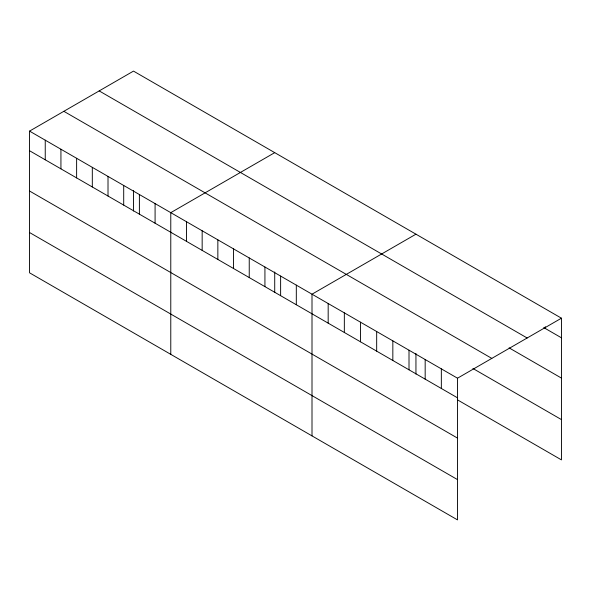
<?xml version="1.0" encoding="UTF-8"?>
<svg xmlns="http://www.w3.org/2000/svg" width="591" height="591" viewBox="0 0 591 591"><rect width="100%" height="100%" fill="white"/><g stroke="black" fill="none" stroke-linecap="round" stroke-linejoin="round"><path stroke-width="0.89" d="M29.55 131.113L457.508 378.196L457.508 519.895L29.55 272.813L29.55 131.113L133.492 71.105L561.45 318.187L561.45 459.887L457.515 399.878M274.719 152.648L170.777 212.657L170.777 354.349M415.946 234.184L312.004 294.192L312.004 435.885M457.508 378.196L561.45 318.187M543.742 327.584L561.45 337.808M99.192 90.911L527.15 337.993M509.095 347.863L561.45 378.092M63.85 111.315L491.808 358.397M472.911 368.481L561.45 419.595M29.55 150.735L457.508 397.817M29.55 191.019L457.508 438.101M29.55 232.529L457.508 479.604M545.286 326.69L545.286 328.47M441.344 368.865L441.344 388.479M425.173 359.527L425.173 379.149M415.946 353.492L415.946 374.088M409.009 350.197L409.009 369.811M392.838 340.859L392.838 360.48M376.674 331.529L376.674 351.143M360.51 322.191L360.51 341.805M344.339 312.861L344.339 332.474M328.175 303.523L328.175 323.137M296.313 285.128L296.313 304.749M280.622 276.071L280.622 295.685M274.719 271.956L274.719 292.552M264.931 267.014L264.931 286.628M249.239 257.949L249.239 277.571M233.541 248.892L233.541 268.506M217.85 239.835L217.85 259.449M202.159 230.771L202.159 250.392M186.468 221.714L186.468 241.327M155.086 203.592L155.086 223.206M139.395 194.535L139.395 214.149M133.492 190.42L133.492 211.009M123.704 185.471L123.704 205.092M108.013 176.413L108.013 196.027M92.314 167.356L92.314 186.97M76.623 158.292L76.623 177.913M60.932 149.235L60.932 168.849M45.241 140.178L45.241 159.792"/></g></svg>
